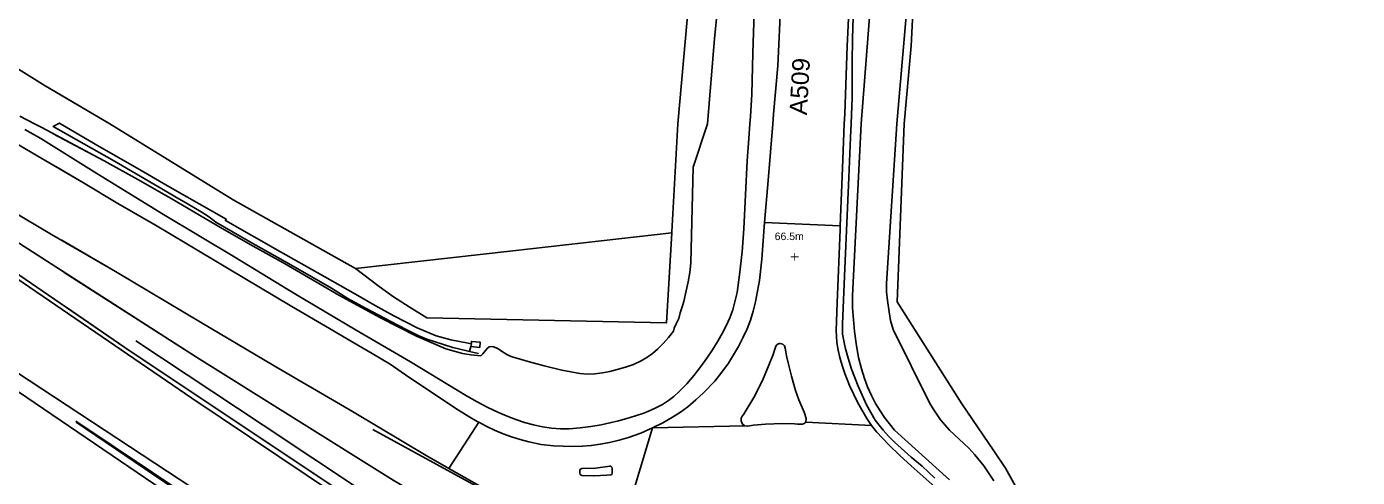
# Model space of a CAD drawing. Header units: millimetres. Extents: x 111502 to 977541, y 8702 to 1044108.
# Drawn here: x 975277.8 to 975544.2, y 476387.9 to 476478.1 of the extents above; entities that cross this region are included whole.
import ezdxf

# ---------------------------------------------------------------- set-up
doc = ezdxf.new("R2010")
doc.units = ezdxf.units.MM
doc.header["$LTSCALE"] = 0.25
doc.layers.add('X HVSS Site Background', color=8, linetype='Continuous')
doc.styles.add('OS Master Map$1$Standard', font='txt')

# ---------------------------------------------------------------- blocks, each defined once
blk = doc.blocks.new('OS Master Map$1$OSS15')
at = {"color": 8, "true_color": 0x707070, "const_width": 0.174, "flags": 128}
for points in [[(-0.775, 0), (0.775, 0)], [(0, -0.775), (0, 0.775)]]:
    blk.add_lwpolyline(points, dxfattribs=at)
blk = doc.blocks.new('OS MAP')
at = {"layer": 'X HVSS Site Background', "flags": 128}
for points in [[(489188.78, 240978.16), (489188.78, 240978.36), (489188.78, 240978.36), (489190.01, 241000), (489190.01, 241000), (489191.83, 241020.9), (489191.83, 241020.9), (489195.63, 241061.5), (489195.63, 241061.5), (489197.23, 241080), (489197.23, 241080), (489198.93, 241098.8), (489198.93, 241098.8), (489200.13, 241112.9), (489200.13, 241112.9), (489201.93, 241133.1), (489201.93, 241133.1), (489203.23, 241148), (489203.23, 241148), (489204.2, 241162.6), (489204.2, 241162.6), (489204.9, 241179)], [(489058.27, 241001.54), (489061.19, 241000), (489061.19, 241000), (489062.63, 240999.23), (489062.63, 240999.23), (489075.16, 240992.56), (489075.16, 240992.56), (489081.88, 240988.87), (489081.88, 240988.87), (489088.54, 240985.08), (489088.54, 240985.08), (489098.75, 240979.02), (489098.75, 240979.02), (489104.98, 240975.53), (489104.98, 240975.53), (489111.22, 240972.04), (489111.22, 240972.04), (489122.13, 240965.72), (489122.13, 240965.72), (489130.46, 240961.17), (489130.46, 240961.17), (489137.69, 240957.53), (489137.69, 240957.53), (489143.55, 240954.96), (489143.55, 240954.96), (489145.19, 240954.47), (489145.19, 240954.47), (489146.86, 240954.05), (489146.86, 240954.05), (489148.55, 240953.74), (489148.55, 240953.74), (489150.52, 240953.54), (489150.52, 240953.54), (489150.92, 240953.99), (489150.92, 240953.99), (489151.83, 240955.05), (489151.83, 240955.05), (489152.21, 240955.34), (489152.21, 240955.34), (489152.64, 240955.43), (489152.64, 240955.43), (489153.11, 240955.35), (489153.11, 240955.35), (489153.61, 240955.16), (489153.61, 240955.16), (489154.14, 240954.87), (489154.14, 240954.87), (489154.68, 240954.53), (489154.68, 240954.53), (489155.23, 240954.17), (489155.23, 240954.17), (489155.77, 240953.83), (489155.77, 240953.83), (489156.31, 240953.54), (489156.31, 240953.54), (489156.83, 240953.34), (489156.83, 240953.34), (489160.03, 240952.43), (489160.03, 240952.43), (489163.25, 240951.57), (489163.25, 240951.57), (489166.78, 240950.7), (489166.78, 240950.7), (489170.37, 240950.05), (489170.37, 240950.05), (489171.87, 240949.93), (489171.87, 240949.93), (489173.38, 240949.97), (489173.38, 240949.97), (489174.89, 240950.15), (489174.89, 240950.15), (489176.38, 240950.43), (489176.38, 240950.43), (489177.84, 240950.8), (489177.84, 240950.8), (489179.49, 240951.28), (489179.49, 240951.28), (489181.11, 240951.84), (489181.11, 240951.84), (489182.64, 240952.57), (489182.64, 240952.57), (489183.8, 240953.26), (489183.8, 240953.26), (489184.9, 240954.03), (489184.9, 240954.03), (489185.93, 240954.89), (489185.93, 240954.89), (489187.07, 240956.02), (489187.07, 240956.02), (489188.13, 240957.21), (489188.13, 240957.21), (489189.11, 240958.48), (489189.11, 240958.48), (489189.24, 240959.08), (489189.24, 240959.08), (489189.68, 240959.96), (489189.68, 240959.96), (489190.18, 240961.06), (489190.18, 240961.06), (489190.48, 240962.16), (489190.48, 240962.16), (489190.88, 240963.36), (489190.88, 240963.36), (489191.18, 240964.46), (489191.18, 240964.46), (489191.68, 240966.56), (489191.68, 240966.56), (489192.08, 240968.36), (489192.08, 240968.36), (489192.38, 240970.26), (489192.38, 240970.26), (489192.58, 240972.16), (489192.58, 240972.16), (489193.03, 240991.3), (489193.03, 240991.3), (489195.92, 241000), (489195.92, 241000), (489197.33, 241017.1), (489197.33, 241017.1), (489199.13, 241035.1)], [(489205.5, 241028.54), (489204.99, 241014.14), (489204.99, 241014.14), (489204.79, 241005.91), (489204.79, 241005.91), (489204.53, 241001.48), (489204.53, 241001.48), (489204.42, 241000), (489204.42, 241000), (489204.19, 240997.05), (489204.19, 240997.05), (489203.87, 240992.62), (489203.87, 240992.62), (489203.21, 240978.98), (489203.21, 240978.98), (489202.85, 240974.38), (489202.85, 240974.38), (489202.35, 240969.79), (489202.35, 240969.79), (489201.84, 240966.24), (489201.84, 240966.24), (489200.98, 240962.77), (489200.98, 240962.77), (489200.38, 240961.14), (489200.38, 240961.14), (489199.67, 240959.55), (489199.67, 240959.55), (489198.87, 240958.01), (489198.87, 240958.01), (489198, 240956.5), (489198, 240956.5), (489196.92, 240954.79), (489196.92, 240954.79), (489195.79, 240953.11), (489195.79, 240953.11), (489194.62, 240951.45), (489194.62, 240951.45), (489193.25, 240949.67), (489193.25, 240949.67), (489191.77, 240947.98), (489191.77, 240947.98), (489190.22, 240946.35), (489190.22, 240946.35), (489189.2, 240945.43), (489189.2, 240945.43), (489188.09, 240944.6), (489188.09, 240944.6), (489186.92, 240943.86), (489186.92, 240943.86), (489185.7, 240943.2), (489185.7, 240943.2), (489184.43, 240942.62), (489184.43, 240942.62), (489183.15, 240942.11), (489183.15, 240942.11), (489181.48, 240941.54), (489181.48, 240941.54), (489179.8, 240941.02), (489179.8, 240941.02), (489178.1, 240940.55), (489178.1, 240940.55), (489176.38, 240940.15), (489176.38, 240940.15), (489174.66, 240939.79), (489174.66, 240939.79), (489172.55, 240939.42), (489172.55, 240939.42), (489170.43, 240939.13), (489170.43, 240939.13), (489168.29, 240938.99), (489168.29, 240938.99), (489166.49, 240938.99), (489166.49, 240938.99), (489164.68, 240939.12), (489164.68, 240939.12), (489162.89, 240939.37), (489162.89, 240939.37), (489161.12, 240939.75), (489161.12, 240939.75), (489159.32, 240940.24), (489159.32, 240940.24), (489157.55, 240940.82), (489157.55, 240940.82), (489155.81, 240941.48), (489155.81, 240941.48), (489154.1, 240942.22), (489154.1, 240942.22), (489151.92, 240943.26), (489151.92, 240943.26), (489149.78, 240944.37), (489149.78, 240944.37), (489147.68, 240945.56), (489147.68, 240945.56), (489143.94, 240947.83), (489143.94, 240947.83), (489140.22, 240950.12), (489140.22, 240950.12), (489136.47, 240952.38), (489136.47, 240952.38), (489125.61, 240958.7), (489125.61, 240958.7), (489113.44, 240965.93), (489113.44, 240965.93), (489101.32, 240973.31), (489101.32, 240973.31), (489086.98, 240981.85), (489086.98, 240981.85), (489073.69, 240990.04), (489073.69, 240990.04), (489062.48, 240997.06), (489062.48, 240997.06), (489059.24, 240998.84)], [(488852.4, 241136.8), (488916.2, 241097.4), (488916.2, 241097.4), (488938.3, 241084.44), (488938.3, 241084.44), (489000, 241046.88), (489000, 241046.88), (489035.83, 241024.8), (489035.83, 241024.8), (489063.33, 241007.6), (489063.33, 241007.6), (489076.3, 241000), (489076.3, 241000), (489100.93, 240984.8), (489100.93, 240984.8), (489125.48, 240971.06)], [(489257.58, 240927.46), (489255.58, 240931.06), (489255.58, 240931.06), (489253.28, 240934.56), (489253.28, 240934.56), (489246.88, 240943.96), (489246.88, 240943.96), (489233.88, 240964.36), (489233.88, 240964.36), (489235.32, 241000), (489235.32, 241000), (489236.73, 241015.6), (489236.73, 241015.6), (489237.53, 241031.5)], [(489241.47, 240929.09), (489238.94, 240931.47), (489238.94, 240931.47), (489236.72, 240933.28), (489236.72, 240933.28), (489233.39, 240936.32), (489233.39, 240936.32), (489232.2, 240937.48), (489232.2, 240937.48), (489231.07, 240938.69), (489231.07, 240938.69), (489229.5, 240940.71), (489229.5, 240940.71), (489227.78, 240943.74), (489227.78, 240943.74), (489226.07, 240947.53), (489226.07, 240947.53), (489224.75, 240950.92), (489224.75, 240950.92), (489224.08, 240953.08), (489224.08, 240953.08), (489223.49, 240955.26), (489223.49, 240955.26), (489223.21, 240956.57), (489223.21, 240956.57), (489222.99, 240957.89), (489222.99, 240957.89), (489222.94, 240959.96), (489222.94, 240959.96), (489223.4, 240971.07), (489223.4, 240971.07), (489224.21, 240989.26), (489224.21, 240989.26), (489224.55, 240997.27), (489224.55, 240997.27), (489224.66, 241000), (489224.66, 241000), (489224.87, 241005.27), (489224.87, 241005.27), (489224.92, 241007.24), (489224.92, 241007.24), (489224.91, 241012.19), (489224.91, 241012.19), (489224.93, 241017.14), (489224.93, 241017.14), (489225.18, 241023.31)], [(489244.38, 240928.76), (489233.38, 240938.66), (489233.38, 240938.66), (489231.38, 240941.26), (489231.38, 240941.26), (489230.48, 240942.56), (489230.48, 240942.56), (489229.58, 240944.06), (489229.58, 240944.06), (489228.78, 240945.66), (489228.78, 240945.66), (489227.98, 240947.36), (489227.98, 240947.36), (489227.38, 240949.06), (489227.38, 240949.06), (489226.78, 240950.96), (489226.78, 240950.96), (489226.18, 240953.26), (489226.18, 240953.26), (489225.78, 240955.56), (489225.78, 240955.56), (489225.38, 240958.46), (489225.38, 240958.46), (489225.18, 240960.86), (489225.18, 240960.86), (489224.98, 240963.16), (489224.98, 240963.16), (489224.98, 240965.66), (489224.98, 240965.66), (489226.72, 241000), (489226.72, 241000), (489230.93, 241053.9)], [(489238.33, 241051.7), (489233.82, 241000), (489233.82, 241000), (489231.78, 240968.06), (489231.78, 240968.06), (489231.78, 240966.36), (489231.78, 240966.36), (489231.98, 240964.66), (489231.98, 240964.66), (489232.28, 240962.36), (489232.28, 240962.36), (489232.58, 240960.66), (489232.58, 240960.66), (489233.08, 240958.86), (489233.08, 240958.86), (489240.38, 240944.16), (489240.38, 240944.16), (489241.08, 240942.96), (489241.08, 240942.96), (489242.58, 240940.76), (489242.58, 240940.76), (489243.48, 240939.66), (489243.48, 240939.66), (489244.38, 240938.66), (489244.38, 240938.66), (489248.28, 240935.06), (489248.28, 240935.06), (489249.48, 240933.76), (489249.48, 240933.76), (489251.28, 240931.56), (489251.28, 240931.56), (489253.28, 240928.56)], [(489224.57, 241029.32), (489223.91, 241015.52), (489223.91, 241015.52), (489223.4, 241001.99), (489223.4, 241001.99), (489223.32, 241000), (489223.32, 241000), (489223.04, 240992.84), (489223.04, 240992.84), (489222.51, 240979.55)], [(489207.37, 240980.27), (489208.05, 240988.65), (489208.05, 240988.65), (489209, 241000), (489209, 241000), (489209.17, 241001.93), (489209.17, 241001.93), (489209.98, 241011.58), (489209.98, 241011.58), (489210.59, 241024.51), (489210.59, 241024.51), (489210.79, 241029.64), (489210.79, 241029.64), (489210.86, 241032.21)], [(489144.17, 240931.01), (489139.59, 240933.6), (489139.59, 240933.6), (489125.16, 240942.2), (489125.16, 240942.2), (489122.47, 240943.81), (489122.47, 240943.81), (489109.15, 240951.54), (489109.15, 240951.54), (489094.41, 240960.33), (489094.41, 240960.33), (489077.37, 240970.42), (489077.37, 240970.42), (489064.62, 240977.86), (489064.62, 240977.86), (489048.4, 240987.45)], [(489054.69, 240997.74), (489061.86, 240993.54), (489061.86, 240993.54), (489071, 240988.19), (489071, 240988.19), (489077.87, 240984.04), (489077.87, 240984.04), (489085.39, 240979.69), (489085.39, 240979.69), (489091.66, 240975.95), (489091.66, 240975.95), (489099.84, 240971.1), (489099.84, 240971.1), (489112.72, 240963.47), (489112.72, 240963.47), (489120.24, 240959.07), (489120.24, 240959.07), (489125.14, 240956.14), (489125.14, 240956.14), (489128.77, 240954.04), (489128.77, 240954.04), (489132.37, 240951.9), (489132.37, 240951.9), (489136.15, 240949.32), (489136.15, 240949.32), (489143.07, 240944.67), (489143.07, 240944.67), (489145.53, 240943.05), (489145.53, 240943.05), (489148.02, 240941.48), (489148.02, 240941.48), (489149.8, 240940.44), (489149.8, 240940.44), (489150.12, 240940.26)], [(488959.93, 241015.33), (488970.02, 241008.49), (488970.02, 241008.49), (488982.55, 241000), (488982.55, 241000), (489000, 240988.15), (489000, 240988.15), (489162.9, 240881.05), (489162.9, 240881.05), (489163.5, 240880.65), (489163.5, 240880.65), (489169.75, 240876.6), (489169.75, 240876.6), (489170.72, 240875.88)], [(489148.3, 240954.44), (489147.48, 240954.62), (489147.48, 240954.62), (489144.91, 240955.26), (489144.91, 240955.26), (489143.04, 240955.82), (489143.04, 240955.82), (489139.71, 240956.93), (489139.71, 240956.93), (489138.14, 240957.59), (489138.14, 240957.59), (489136.01, 240958.63), (489136.01, 240958.63), (489133.9, 240959.71), (489133.9, 240959.71), (489127.59, 240963.04), (489127.59, 240963.04), (489123.95, 240965.07), (489123.95, 240965.07), (489120.67, 240967.14), (489120.67, 240967.14), (489116.27, 240969.67), (489116.27, 240969.67), (489111.42, 240972.4), (489111.42, 240972.4), (489104.45, 240976.34), (489104.45, 240976.34), (489097.48, 240980.33), (489097.48, 240980.33), (489096.02, 240981.44), (489096.02, 240981.44), (489094.55, 240982.4), (489094.55, 240982.4), (489091.94, 240983.95), (489091.94, 240983.95), (489089.31, 240985.48), (489089.31, 240985.48), (489086.68, 240987), (489086.68, 240987), (489077.18, 240992.51), (489077.18, 240992.51), (489064.91, 240999.49), (489064.91, 240999.49), (489065.9, 241000), (489065.9, 241000), (489066.17, 241000.14), (489066.17, 241000.14), (489066.41, 241000), (489066.41, 241000), (489074.1, 240995.44), (489074.1, 240995.44), (489081.73, 240991.1), (489081.73, 240991.1), (489088.29, 240987.3), (489088.29, 240987.3), (489099.56, 240980.89), (489099.56, 240980.89), (489099.4, 240980.63), (489099.4, 240980.63), (489110.41, 240974.37), (489110.41, 240974.37), (489117.79, 240970.22), (489117.79, 240970.22), (489125.46, 240965.92), (489125.46, 240965.92), (489129.28, 240963.72), (489129.28, 240963.72), (489133.14, 240961.58), (489133.14, 240961.58), (489137.79, 240959.2), (489137.79, 240959.2), (489141.58, 240957.58), (489141.58, 240957.58), (489143.06, 240957.14), (489143.06, 240957.14), (489144.56, 240956.77), (489144.56, 240956.77), (489147.99, 240956.12), (489147.99, 240956.12), (489148.61, 240955.98)], [(488996.26, 240988.09), (489000, 240985.7), (489000, 240985.7), (489151.55, 240882.8), (489151.55, 240882.8), (489170.05, 240870.5), (489170.05, 240870.5), (489170.9, 240869.88)], [(489184.95, 240939.15), (489186.97, 240940.19), (489186.97, 240940.19), (489188.94, 240941.32), (489188.94, 240941.32), (489190.49, 240942.31), (489190.49, 240942.31), (489191.97, 240943.39), (489191.97, 240943.39), (489193.59, 240944.74), (489193.59, 240944.74), (489195.15, 240946.17), (489195.15, 240946.17), (489197.38, 240948.49), (489197.38, 240948.49), (489198.79, 240950.27), (489198.79, 240950.27), (489200.11, 240952.13), (489200.11, 240952.13), (489201.15, 240953.75), (489201.15, 240953.75), (489202.13, 240955.41), (489202.13, 240955.41), (489203.03, 240957.15), (489203.03, 240957.15), (489203.85, 240958.94), (489203.85, 240958.94), (489204.53, 240960.7), (489204.53, 240960.7), (489205.09, 240962.52), (489205.09, 240962.52), (489205.57, 240964.35), (489205.57, 240964.35), (489206.35, 240968.61), (489206.35, 240968.61), (489206.78, 240972.94), (489206.78, 240972.94), (489207.37, 240980.27)], [(489207.37, 240980.27), (489222.51, 240979.55)], [(489054.67, 240972.13), (489079.3, 240955.25), (489079.3, 240955.25), (489163.2, 240899.25)], [(489055.38, 240977.82), (489093.6, 240953.3), (489093.6, 240953.3), (489133, 240928.7), (489133, 240928.7), (489165.2, 240909.7), (489165.2, 240909.7), (489168.6, 240903.4)], [(489188.78, 240978.16), (489156.98, 240974.56), (489156.98, 240974.56), (489125.48, 240971.06)], [(489188.78, 240978.16), (489187.7, 240960.16), (489187.7, 240960.16), (489139.73, 240961.18), (489139.73, 240961.18), (489136.18, 240963.36), (489136.18, 240963.36), (489133.08, 240965.36), (489133.08, 240965.36), (489130.18, 240967.46), (489130.18, 240967.46), (489125.48, 240971.06)], [(489222.51, 240979.55), (489222.48, 240978.85), (489222.48, 240978.85), (489221.87, 240964.2), (489221.87, 240964.2), (489221.67, 240958.65), (489221.67, 240958.65), (489221.82, 240956.22), (489221.82, 240956.22), (489222.08, 240954.72), (489222.08, 240954.72), (489222.42, 240953.24), (489222.42, 240953.24), (489222.89, 240951.61), (489222.89, 240951.61), (489223.43, 240950.01), (489223.43, 240950.01), (489224.39, 240947.63), (489224.39, 240947.63), (489226.06, 240944.15), (489226.06, 240944.15), (489227.82, 240941.01), (489227.82, 240941.01), (489228.74, 240939.65)], [(489054.04, 240971.49), (489054.9, 240970.9), (489054.9, 240970.9), (489074.7, 240957.4), (489074.7, 240957.4), (489092.7, 240945.1), (489092.7, 240945.1), (489110.1, 240933.4), (489110.1, 240933.4), (489126.5, 240922.4), (489126.5, 240922.4), (489143.2, 240911.1), (489143.2, 240911.1), (489169.2, 240893.6), (489169.2, 240893.6), (489170.03, 240892.99)], [(489148.61, 240955.98), (489148.66, 240956.44), (489148.66, 240956.44), (489150.43, 240956.29), (489150.43, 240956.29), (489150.33, 240955.22)], [(489148.56, 240955.41), (489148.3, 240954.44)], [(489150.06, 240954.05), (489148.3, 240954.44)], [(489148.56, 240955.41), (489148.51, 240955.42)], [(489148.61, 240955.98), (489148.7, 240955.97), (489148.7, 240955.97), (489148.56, 240955.41)], [(489150.33, 240955.22), (489148.56, 240955.41)], [(489203.37, 240939.56), (489202.92, 240939.91), (489202.92, 240939.91), (489202.77, 240940.2), (489202.77, 240940.2), (489202.67, 240940.52), (489202.67, 240940.52), (489202.67, 240941.07), (489202.67, 240941.07), (489202.9, 240941.51), (489202.9, 240941.51), (489203.19, 240941.92), (489203.19, 240941.92), (489203.48, 240942.33), (489203.48, 240942.33), (489205.2, 240945.26), (489205.2, 240945.26), (489206.91, 240948.65), (489206.91, 240948.65), (489208.23, 240951.73), (489208.23, 240951.73), (489209.09, 240953.85), (489209.09, 240953.85), (489209.39, 240954.91), (489209.39, 240954.91), (489209.59, 240955.52), (489209.59, 240955.52), (489209.9, 240955.82), (489209.9, 240955.82), (489210.25, 240956.02), (489210.25, 240956.02), (489210.5, 240956.02), (489210.5, 240956.02), (489211.01, 240955.87), (489211.01, 240955.87), (489211.36, 240955.57), (489211.36, 240955.57), (489211.51, 240955.11), (489211.51, 240955.11), (489211.64, 240954.36), (489211.64, 240954.36), (489211.76, 240953.6), (489211.76, 240953.6), (489212.12, 240951.93), (489212.12, 240951.93), (489212.72, 240949.5), (489212.72, 240949.5), (489213.58, 240946.63), (489213.58, 240946.63), (489214.24, 240944.76), (489214.24, 240944.76), (489215.25, 240942.28), (489215.25, 240942.28), (489215.7, 240941.02), (489215.7, 240941.02), (489215.6, 240940.31)], [(489150.12, 240940.26), (489144.17, 240931.01)], [(489150.12, 240940.26), (489151.61, 240939.46), (489151.61, 240939.46), (489153.31, 240938.66), (489153.31, 240938.66), (489155.04, 240937.95), (489155.04, 240937.95), (489156.72, 240937.33), (489156.72, 240937.33), (489158.42, 240936.8), (489158.42, 240936.8), (489160.14, 240936.33), (489160.14, 240936.33), (489162.6, 240935.83), (489162.6, 240935.83), (489165.09, 240935.57), (489165.09, 240935.57), (489167.01, 240935.47), (489167.01, 240935.47), (489168.93, 240935.43), (489168.93, 240935.43), (489170.85, 240935.46), (489170.85, 240935.46), (489172.65, 240935.61), (489172.65, 240935.61), (489174.44, 240935.87), (489174.44, 240935.87), (489176.34, 240936.24), (489176.34, 240936.24), (489178.23, 240936.7), (489178.23, 240936.7), (489180.1, 240937.23), (489180.1, 240937.23), (489182.56, 240938.09), (489182.56, 240938.09), (489184.95, 240939.15)], [(489215.6, 240940.31), (489215.25, 240940.01), (489215.25, 240940.01), (489214.93, 240939.9), (489214.93, 240939.9), (489214.59, 240939.86), (489214.59, 240939.86), (489213.96, 240939.89), (489213.96, 240939.89), (489213.33, 240939.96), (489213.33, 240939.96), (489210.95, 240940.01), (489210.95, 240940.01), (489207.57, 240939.91), (489207.57, 240939.91), (489205.14, 240939.66), (489205.14, 240939.66), (489203.93, 240939.46), (489203.93, 240939.46), (489203.37, 240939.56)], [(489215.6, 240940.31), (489228.74, 240939.65)], [(489170.58, 240920.06), (489162.28, 240921.26), (489162.28, 240921.26), (489161.38, 240921.56), (489161.38, 240921.56), (489160.38, 240921.86), (489160.38, 240921.86), (489159.83, 240922.06), (489159.83, 240922.06), (489159.28, 240922.26), (489159.28, 240922.26), (489158.08, 240922.86), (489158.08, 240922.86), (489128.93, 240938.8)], [(489179.75, 240922.07), (489184.95, 240939.15)], [(489184.95, 240939.15), (489203.37, 240939.56)], [(489228.74, 240939.65), (489229.74, 240938.34), (489229.74, 240938.34), (489232.22, 240935.76), (489232.22, 240935.76), (489234.45, 240933.65), (489234.45, 240933.65), (489236.71, 240931.56), (489236.71, 240931.56), (489240.9, 240927.82)], [(489150.25, 240927.58), (489144.17, 240931.01)], [(489170.79, 240931.02), (489173.52, 240931.12), (489173.52, 240931.12), (489176.35, 240931.52), (489176.35, 240931.52), (489176.55, 240931.47), (489176.55, 240931.47), (489176.76, 240931.27), (489176.76, 240931.27), (489176.86, 240931.01), (489176.86, 240931.01), (489176.86, 240930.1), (489176.86, 240930.1), (489176.76, 240929.8), (489176.76, 240929.8), (489176.55, 240929.75), (489176.55, 240929.75), (489175.8, 240929.7), (489175.8, 240929.7), (489173.22, 240929.55), (489173.22, 240929.55), (489170.79, 240929.6), (489170.79, 240929.6), (489170.44, 240929.8), (489170.44, 240929.8), (489170.34, 240930.06), (489170.34, 240930.06), (489170.39, 240930.66), (489170.39, 240930.66), (489170.49, 240930.92), (489170.49, 240930.92), (489170.79, 240931.02)]]:
    blk.add_lwpolyline(points, dxfattribs=at)
at = {"layer": 'X HVSS Site Background'}
for points in [[(489064.95, 240998), (489075.16, 240992.56), (489081.88, 240988.87), (489088.54, 240985.08), (489098.75, 240979.02), (489104.98, 240975.53), (489111.22, 240972.04), (489122.13, 240965.72), (489130.46, 240961.17), (489137.69, 240957.53), (489143.55, 240954.96), (489145.19, 240954.47), (489146.86, 240954.05), (489148.55, 240953.74), (489150.52, 240953.54), (489150.92, 240953.99), (489151.83, 240955.05), (489152.21, 240955.34), (489152.64, 240955.43), (489153.11, 240955.35), (489153.61, 240955.16), (489154.14, 240954.87), (489154.68, 240954.53), (489155.23, 240954.17), (489155.77, 240953.83), (489156.31, 240953.54), (489156.83, 240953.34), (489160.03, 240952.43), (489163.25, 240951.57), (489166.78, 240950.7), (489170.37, 240950.05), (489171.87, 240949.93), (489173.38, 240949.97), (489174.89, 240950.15), (489176.38, 240950.43), (489177.84, 240950.8), (489179.49, 240951.28), (489181.11, 240951.84), (489182.64, 240952.57), (489183.8, 240953.26), (489184.9, 240954.03), (489185.93, 240954.89), (489187.07, 240956.02), (489188.13, 240957.21), (489189.11, 240958.48), (489189.24, 240959.08), (489189.68, 240959.96), (489190.18, 240961.06), (489190.48, 240962.16), (489190.88, 240963.36), (489191.18, 240964.46), (489191.68, 240966.56), (489192.08, 240968.36), (489192.38, 240970.26), (489192.58, 240972.16), (489193.03, 240991.3), (489195.92, 241000), (489197.33, 241017.1), (489199.13, 241035.1)], [(489205.5, 241028.54), (489204.99, 241014.14), (489204.79, 241005.91), (489204.53, 241001.48), (489204.42, 241000), (489204.19, 240997.05), (489203.87, 240992.62), (489203.21, 240978.98), (489202.85, 240974.38), (489202.35, 240969.79), (489201.84, 240966.24), (489200.98, 240962.77), (489200.38, 240961.14), (489199.67, 240959.55), (489198.87, 240958.01), (489198, 240956.5), (489196.92, 240954.79), (489195.79, 240953.11), (489194.62, 240951.45), (489193.25, 240949.67), (489191.77, 240947.98), (489190.22, 240946.35), (489189.2, 240945.43), (489188.09, 240944.6), (489186.92, 240943.86), (489185.7, 240943.2), (489184.43, 240942.62), (489183.15, 240942.11), (489181.48, 240941.54), (489179.8, 240941.02), (489178.1, 240940.55), (489176.38, 240940.15), (489174.66, 240939.79), (489172.55, 240939.42), (489170.43, 240939.13), (489168.29, 240938.99), (489166.49, 240938.99), (489164.68, 240939.12), (489162.89, 240939.37), (489161.12, 240939.75), (489159.32, 240940.24), (489157.55, 240940.82), (489155.81, 240941.48), (489154.1, 240942.22), (489151.92, 240943.26), (489149.78, 240944.37), (489147.68, 240945.56), (489143.94, 240947.83), (489140.22, 240950.12), (489136.47, 240952.38), (489125.61, 240958.7), (489113.44, 240965.93), (489101.32, 240973.31), (489086.98, 240981.85), (489073.69, 240990.04), (489065.15, 240995.39)], [(489188.78, 240978.16), (489188.78, 240978.36), (489190.01, 241000), (489191.83, 241020.9), (489195.63, 241061.5), (489197.23, 241080), (489198.93, 241098.8), (489200.13, 241112.9), (489200.72, 241119.58)], [(489277.48, 240864.85), (489273.58, 240878.5), (489271.93, 240884.1), (489269.68, 240893.76), (489268.08, 240899.36), (489266.28, 240905.06), (489263.98, 240911.86), (489261.48, 240918.76), (489259.58, 240923.16), (489257.58, 240927.46), (489255.58, 240931.06), (489253.28, 240934.56), (489246.88, 240943.96), (489233.88, 240964.36), (489235.32, 241000), (489236.73, 241015.6), (489237.53, 241031.5)], [(489241.47, 240929.09), (489238.94, 240931.47), (489236.72, 240933.28), (489233.39, 240936.32), (489232.2, 240937.48), (489231.07, 240938.69), (489229.5, 240940.71), (489227.78, 240943.74), (489226.07, 240947.53), (489224.75, 240950.92), (489224.08, 240953.08), (489223.49, 240955.26), (489223.21, 240956.57), (489222.99, 240957.89), (489222.94, 240959.96), (489223.4, 240971.07), (489224.21, 240989.26), (489224.55, 240997.27), (489224.66, 241000), (489224.87, 241005.27), (489224.92, 241007.24), (489224.91, 241012.19), (489224.93, 241017.14), (489225.18, 241023.31)], [(489244.38, 240928.76), (489233.38, 240938.66), (489231.38, 240941.26), (489230.48, 240942.56), (489229.58, 240944.06), (489228.78, 240945.66), (489227.98, 240947.36), (489227.38, 240949.06), (489226.78, 240950.96), (489226.18, 240953.26), (489225.78, 240955.56), (489225.38, 240958.46), (489225.18, 240960.86), (489224.98, 240963.16), (489224.98, 240965.66), (489226.72, 241000), (489230.93, 241053.9)], [(489238.33, 241051.7), (489233.82, 241000), (489231.78, 240968.06), (489231.78, 240966.36), (489231.98, 240964.66), (489232.28, 240962.36), (489232.58, 240960.66), (489233.08, 240958.86), (489240.38, 240944.16), (489241.08, 240942.96), (489242.58, 240940.76), (489243.48, 240939.66), (489244.38, 240938.66), (489248.28, 240935.06), (489249.48, 240933.76), (489251.28, 240931.56), (489253.28, 240928.56)], [(489228.71, 241059.68), (489228.3, 241059.07), (489227.76, 241058.21), (489226.55, 241056.09), (489226.08, 241055.02), (489225.84, 241054.24), (489225.74, 241053.92), (489225.54, 241052.6), (489225.39, 241050.38), (489225.17, 241044.87), (489224.98, 241039.37), (489224.57, 241029.32), (489223.91, 241015.52), (489223.4, 241001.99), (489223.32, 241000), (489223.04, 240992.84), (489222.51, 240979.55)], [(489207.37, 240980.27), (489208.05, 240988.65), (489209, 241000), (489209.17, 241001.93), (489209.98, 241011.58), (489210.59, 241024.51), (489210.79, 241029.64), (489210.86, 241032.21)], [(489064.23, 241007.07), (489076.3, 241000), (489100.93, 240984.8), (489125.48, 240971.06)], [(489148.3, 240954.44), (489147.48, 240954.62), (489144.91, 240955.26), (489143.04, 240955.82), (489139.71, 240956.93), (489138.14, 240957.59), (489136.01, 240958.63), (489133.9, 240959.71), (489127.59, 240963.04), (489123.95, 240965.07), (489120.67, 240967.14), (489116.27, 240969.67), (489111.42, 240972.4), (489104.45, 240976.34), (489097.48, 240980.33), (489096.02, 240981.44), (489094.55, 240982.4), (489091.94, 240983.95), (489089.31, 240985.48), (489086.68, 240987), (489077.18, 240992.51), (489064.91, 240999.49), (489065.9, 241000), (489066.17, 241000.14), (489066.41, 241000), (489074.1, 240995.44), (489081.73, 240991.1), (489088.29, 240987.3), (489099.56, 240980.89), (489099.4, 240980.63), (489110.41, 240974.37), (489117.79, 240970.22), (489125.46, 240965.92), (489129.28, 240963.72), (489133.14, 240961.58), (489137.79, 240959.2), (489141.58, 240957.58), (489143.06, 240957.14), (489144.56, 240956.77), (489147.99, 240956.12), (489148.61, 240955.98)], [(489065.47, 240991.43), (489071, 240988.19), (489077.87, 240984.04), (489085.39, 240979.69), (489091.66, 240975.95), (489099.84, 240971.1), (489112.72, 240963.47), (489120.24, 240959.07), (489125.14, 240956.14), (489128.77, 240954.04), (489132.37, 240951.9), (489136.15, 240949.32), (489143.07, 240944.67), (489145.53, 240943.05), (489148.02, 240941.48), (489149.8, 240940.44), (489150.12, 240940.26)], [(489184.95, 240939.15), (489186.97, 240940.19), (489188.94, 240941.32), (489190.49, 240942.31), (489191.97, 240943.39), (489193.59, 240944.74), (489195.15, 240946.17), (489197.38, 240948.49), (489198.79, 240950.27), (489200.11, 240952.13), (489201.15, 240953.75), (489202.13, 240955.41), (489203.03, 240957.15), (489203.85, 240958.94), (489204.53, 240960.7), (489205.09, 240962.52), (489205.57, 240964.35), (489206.35, 240968.61), (489206.78, 240972.94), (489207.37, 240980.27)], [(489207.37, 240980.27), (489222.51, 240979.55)], [(489188.78, 240978.16), (489187.7, 240960.16), (489139.73, 240961.18), (489136.18, 240963.36), (489133.08, 240965.36), (489130.18, 240967.46), (489125.48, 240971.06)], [(489188.78, 240978.16), (489156.98, 240974.56), (489125.48, 240971.06)], [(489222.51, 240979.55), (489222.48, 240978.85), (489221.87, 240964.2), (489221.67, 240958.65), (489221.82, 240956.22), (489222.08, 240954.72), (489222.42, 240953.24), (489222.89, 240951.61), (489223.43, 240950.01), (489224.39, 240947.63), (489226.06, 240944.15), (489227.82, 240941.01), (489228.74, 240939.65)], [(489144.17, 240931.01), (489139.59, 240933.6), (489125.16, 240942.2), (489122.47, 240943.81), (489109.15, 240951.54), (489094.41, 240960.33), (489077.37, 240970.42), (489066.63, 240976.69)], [(489067.14, 240970.27), (489093.6, 240953.3), (489133, 240928.7), (489165.2, 240909.7), (489168.6, 240903.4)], [(489067.7, 240963.2), (489079.3, 240955.25), (489163.2, 240899.25), (489163.22, 240899.35), (489163.16, 240899.36), (489163.16, 240900.36), (489163.13, 240900.73), (489163.11, 240901.1), (489163.24, 240901.42), (489163.53, 240901.63), (489164.22, 240901.84), (489164.69, 240901.94), (489165.27, 240901.78), (489165.75, 240901.36), (489168.81, 240898.88), (489168.6, 240903.4)], [(489067.78, 240962.12), (489074.7, 240957.4), (489092.7, 240945.1), (489110.1, 240933.4), (489126.5, 240922.4), (489143.2, 240911.1), (489169.2, 240893.6), (489170.03, 240892.99)], [(489156.31, 240906.94), (489106.97, 240939.68), (489081.46, 240956.6)], [(489148.61, 240955.98), (489148.66, 240956.44), (489150.43, 240956.29), (489150.33, 240955.22)], [(489148.56, 240955.41), (489148.3, 240954.44)], [(489150.06, 240954.05), (489148.3, 240954.44)], [(489148.56, 240955.41), (489148.51, 240955.42)], [(489148.61, 240955.98), (489148.7, 240955.97), (489148.56, 240955.41)], [(489150.33, 240955.22), (489148.56, 240955.41)], [(489203.37, 240939.56), (489202.92, 240939.91), (489202.77, 240940.2), (489202.67, 240940.52), (489202.67, 240941.07), (489202.9, 240941.51), (489203.19, 240941.92), (489203.48, 240942.33), (489205.2, 240945.26), (489206.91, 240948.65), (489208.23, 240951.73), (489209.09, 240953.85), (489209.39, 240954.91), (489209.59, 240955.52), (489209.9, 240955.82), (489210.25, 240956.02), (489210.5, 240956.02), (489211.01, 240955.87), (489211.36, 240955.57), (489211.51, 240955.11), (489211.64, 240954.36), (489211.76, 240953.6), (489212.12, 240951.93), (489212.72, 240949.5), (489213.58, 240946.63), (489214.24, 240944.76), (489215.25, 240942.28), (489215.7, 240941.02), (489215.6, 240940.31)], [(489069.49, 240940.5), (489092.5, 240925.08), (489114.61, 240910.28), (489143.44, 240890.98), (489166.22, 240876.35), (489199.3, 240853.06), (489223.87, 240836.73), (489269.62, 240806.38), (489302.27, 240784.61), (489326.42, 240769.22), (489369.36, 240741.84), (489396.31, 240725.09), (489428.2, 240706.47), (489455.32, 240690.48), (489500, 240664.75), (489529.59, 240648.27), (489564.93, 240628.79), (489595.97, 240612.71), (489616.37, 240602.3)], [(489137.92, 240894.16), (489089.01, 240927.08), (489069.51, 240940.27)], [(489150.12, 240940.26), (489144.17, 240931.01)], [(489150.12, 240940.26), (489151.61, 240939.46), (489153.31, 240938.66), (489155.04, 240937.95), (489156.72, 240937.33), (489158.42, 240936.8), (489160.14, 240936.33), (489162.6, 240935.83), (489165.09, 240935.57), (489167.01, 240935.47), (489168.93, 240935.43), (489170.85, 240935.46), (489172.65, 240935.61), (489174.44, 240935.87), (489176.34, 240936.24), (489178.23, 240936.7), (489180.1, 240937.23), (489182.56, 240938.09), (489184.95, 240939.15)], [(489215.6, 240940.31), (489215.25, 240940.01), (489214.93, 240939.9), (489214.59, 240939.86), (489213.96, 240939.89), (489213.33, 240939.96), (489210.95, 240940.01), (489207.57, 240939.91), (489205.14, 240939.66), (489203.93, 240939.46), (489203.37, 240939.56)], [(489215.6, 240940.31), (489228.74, 240939.65)], [(489170.58, 240920.06), (489162.28, 240921.26), (489161.38, 240921.56), (489160.38, 240921.86), (489159.83, 240922.06), (489159.28, 240922.26), (489158.08, 240922.86), (489128.93, 240938.8)], [(489179.75, 240922.07), (489184.95, 240939.15)], [(489184.95, 240939.15), (489203.37, 240939.56)], [(489228.74, 240939.65), (489229.74, 240938.34), (489232.22, 240935.76), (489234.45, 240933.65), (489236.71, 240931.56), (489240.9, 240927.82), (489242.61, 240926.14), (489244.19, 240924.34), (489245.34, 240922.83), (489246.41, 240921.26), (489247.48, 240919.51), (489248.48, 240917.72), (489249.6, 240915.37), (489250.6, 240912.97), (489251.37, 240910.84), (489252.01, 240908.68), (489252.57, 240906.29), (489252.97, 240903.88), (489253.26, 240900.97), (489253.57, 240898.07), (489254.08, 240894.68), (489254.83, 240890.79)], [(489179.75, 240922.07), (489179.65, 240922.17), (489179.49, 240922.17), (489178.99, 240922.07), (489176.41, 240921.66), (489175.58, 240921.56), (489173.77, 240921.32), (489172.17, 240921.16), (489168.08, 240921.16), (489165.78, 240921.36), (489162.88, 240921.76), (489160.08, 240922.36), (489158.03, 240923.39), (489155.8, 240924.4), (489153.63, 240925.51), (489150.25, 240927.58), (489144.17, 240931.01)], [(489170.79, 240931.02), (489173.52, 240931.12), (489176.35, 240931.52), (489176.55, 240931.47), (489176.76, 240931.27), (489176.86, 240931.01), (489176.86, 240930.1), (489176.76, 240929.8), (489176.55, 240929.75), (489175.8, 240929.7), (489173.22, 240929.55), (489170.79, 240929.6), (489170.44, 240929.8), (489170.34, 240930.06), (489170.39, 240930.66), (489170.49, 240930.92), (489170.79, 240931.02)]]:
    blk.add_lwpolyline(points, dxfattribs=at)
blk.add_blockref('OS Master Map$1$OSS15', (489213.38, 240973.36), dxfattribs=at)
at = {"layer": 'X HVSS Site Background', "insert": (489215.86, 241001.67), "char_height": 3.5, "attachment_point": 7, "rotation": 86.7, "style": 'OS Master Map$1$Standard'}
blk.add_mtext('{\\farial|b0|i0|c0|p34;A509}', dxfattribs=at)
at = {"layer": 'X HVSS Site Background', "insert": (489209.38, 240976.71), "char_height": 1.5, "attachment_point": 7, "style": 'OS Master Map$1$Standard'}
blk.add_mtext('{\\farial|b0|i0|c0|p34;66.5m}', dxfattribs=at)

msp = doc.modelspace()

# ---------------------------------------------------------------- block references
at = {"lineweight": 0}
msp.add_blockref('OS MAP', (486218.2, 235458.61), dxfattribs=at)

doc.saveas('drawing.dxf')
